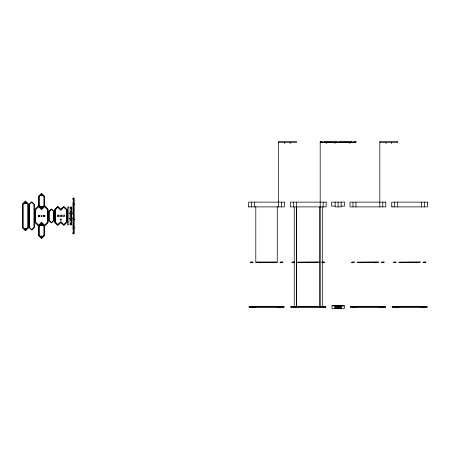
<?xml version="1.0" encoding="UTF-8"?>
<svg xmlns="http://www.w3.org/2000/svg" width="450" height="450" viewBox="0 0 450 450"><rect width="100%" height="100%" fill="white"/><g stroke="black" fill="none" stroke-linecap="round" stroke-linejoin="round"><path stroke-width="0.67" d="M296.438 306.771L296.438 307.249L296.438 207.124M296.691 306.771L296.691 307.249L296.691 207.124M319.838 306.771L319.838 307.249L319.838 207.124M320.091 306.771L320.091 307.249L320.091 207.124M38.599 205.802L35.021 209.379L35.021 222.497L38.599 226.074L38.599 235.614L41.58 238.59L44.561 235.614L44.561 226.074L48.139 222.497L48.139 209.379L44.561 205.802L44.561 196.262L41.58 193.281L38.599 196.262L38.599 205.802L41.58 208.783L44.561 205.802M38.599 226.074L41.58 223.093L44.561 226.074M278.454 142.509L284.473 142.509L284.473 143.229L284.833 143.229L284.833 142.509L289.957 142.509L289.957 143.229L290.317 143.229L290.317 142.509L296.342 142.509L296.342 141.317L278.454 141.317L278.454 206.899M320.186 142.509L326.211 142.509L326.211 143.229L326.565 143.229L326.565 142.509L334.676 142.509L334.676 143.229L335.031 143.229L335.031 142.509L349.577 142.509L349.577 143.229L349.937 143.229L349.937 142.509L355.956 142.509L355.956 141.317L353.993 141.317L353.993 142.155M379.806 142.509L385.824 142.509L385.824 143.229L386.184 143.229L386.184 142.509L391.309 142.509L391.309 143.229L391.669 143.229L391.669 142.509L397.693 142.509L397.693 141.317L379.806 141.317L379.806 206.899M72.939 198.411L73.772 198.411L73.772 233.466L72.939 233.466M73.772 200.019L72.939 200.019L72.939 198.051L74.132 198.051L74.132 204.075L74.846 204.075L74.846 204.429L74.132 204.429L74.132 218.976L74.846 218.976L74.846 219.336L74.132 219.336L74.132 227.441L74.846 227.441L74.846 227.801L74.132 227.801L74.132 233.826L72.939 233.826L72.939 231.857L73.772 231.857M73.772 202.044L72.939 202.044L72.939 214.926L73.772 214.926M335.149 206.066L331.571 206.066L331.571 202.129L344.689 202.129L344.689 206.066L341.111 206.066M70.312 207.354L71.151 207.354L71.151 224.522L70.312 224.522M71.151 208.963L70.312 208.963L70.312 206.994L71.505 206.994L71.505 213.019L72.219 213.019L72.219 213.373L71.505 213.373L71.505 218.503L72.219 218.503L72.219 218.857L71.505 218.857L71.505 224.882L70.312 224.882L70.312 222.913L71.151 222.913M71.151 210.988L70.312 210.988L70.312 220.888L71.151 220.888M73.772 216.951L72.939 216.951L72.939 229.826L73.772 229.826M255.797 262.108L277.262 262.108M251.151 262.586L252.101 262.586M258.896 262.586L259.852 262.586M266.051 262.586L267.007 262.586M273.206 262.586L274.162 262.586M280.957 262.586L281.914 262.586M292.882 262.586L293.833 262.586M300.634 262.586L301.584 262.586M307.789 262.586L308.739 262.586M314.938 262.586L315.894 262.586M322.689 262.586L323.646 262.586M352.502 262.586L353.452 262.586M360.248 262.586L361.204 262.586M367.402 262.586L368.359 262.586M374.558 262.586L375.514 262.586M382.309 262.586L383.265 262.586M394.234 262.586L395.184 262.586M401.985 262.586L402.936 262.586M409.14 262.586L410.091 262.586M416.289 262.586L417.246 262.586M424.041 262.586L424.997 262.586M426.977 306.771L426.977 307.249M426.724 306.771L392.501 306.771M425.233 262.226L425.233 262.704L423.804 262.704L423.804 262.226M424.772 306.771L424.772 307.249M424.519 202.129L424.519 206.899M424.266 306.771L424.266 307.249M423.647 306.771L423.647 307.249M422.061 306.771L422.061 307.249M421.954 306.771L421.954 307.249M421.537 202.129L421.537 206.899M421.442 306.771L421.442 307.249M421.189 306.771L421.189 307.249M417.482 262.226L417.482 262.704L416.053 262.704L416.053 262.226M410.332 262.226L410.332 262.704L408.898 262.704L408.898 262.226M403.178 262.226L403.178 262.704L401.743 262.704L401.743 262.226M398.042 306.771L398.042 307.249M397.789 306.771L397.789 307.249M397.693 202.129L397.693 206.899M397.271 306.771L397.271 307.249M397.17 306.771L397.17 307.249M395.584 306.771L395.584 307.249M395.426 262.226L395.426 262.704L393.992 262.704L393.992 262.226M394.965 306.771L394.965 307.249M394.712 202.129L394.712 206.899M394.459 306.771L394.459 307.249M392.254 306.771L392.254 307.249M392.085 206.421L392.085 206.899M385.245 306.771L385.245 307.249M384.992 306.771L350.769 306.771M383.501 262.226L383.501 262.704L382.072 262.704L382.072 262.226M383.04 306.771L383.04 307.249M382.787 202.129L382.787 206.899M382.534 306.771L382.534 307.249M381.915 306.771L381.915 307.249M380.329 306.771L380.329 307.249M380.222 306.771L380.222 307.249M379.71 306.771L379.71 307.249M379.457 306.771L379.457 307.249M375.75 262.226L375.75 262.704L374.321 262.704L374.321 262.226M368.595 262.226L368.595 262.704L367.166 262.704L367.166 262.226M361.44 262.226L361.44 262.704L360.011 262.704L360.011 262.226M356.31 306.771L356.31 307.249M356.057 306.771L356.057 307.249M355.956 202.129L355.956 206.899M355.601 141.317L355.601 142.155L320.546 142.155L320.546 141.317M355.539 306.771L355.539 307.249M355.438 306.771L355.438 307.249M353.852 306.771L353.852 307.249M353.694 262.226L353.694 262.704L352.26 262.704L352.26 262.226M353.228 306.771L353.228 307.249M352.974 202.129L352.974 206.899M352.721 306.771L352.721 307.249M351.962 142.155L351.962 141.317L339.086 141.317L339.086 142.155M350.516 306.771L350.516 307.249M344.002 305.938L344.002 305.46L332.257 305.46L332.257 305.938M341.612 308.323L341.612 308.683M341.364 305.938L341.364 308.683M341.179 305.46L341.173 305.938M341.111 202.129L341.111 206.899L335.149 206.899L335.149 202.129M341.049 305.46L341.049 305.938M340.858 305.938L340.858 308.683M340.588 306.771L340.588 307.249M340.335 306.771L335.925 306.771M340.088 308.323L340.088 308.683M338.895 308.323L338.895 308.683M338.383 306.771L338.383 307.249M338.13 202.129L338.13 206.899M338.13 305.46L338.13 308.683M337.877 306.771L337.877 307.249M337.371 308.323L337.371 308.683M337.061 142.155L337.061 141.317L324.18 141.317L324.18 142.155M336.178 308.323L336.178 308.683M335.672 306.771L335.672 307.249M335.402 305.938L335.402 308.683M335.216 305.46L335.211 305.938M335.087 305.46L335.087 305.938M334.896 305.938L334.896 308.683M334.648 308.323L334.648 308.683M325.626 306.771L325.626 307.249M325.373 306.771L291.15 306.771M323.882 262.226L323.882 262.704L322.453 262.704L322.453 262.226M323.421 306.771L323.421 307.249M323.168 202.129L323.168 206.899M322.914 306.771L322.914 307.249M322.296 207.124L322.296 307.249M322.155 142.155L322.155 141.317L320.186 141.317L320.186 206.899M320.709 306.771L320.709 307.249M320.603 306.771L320.603 307.249M316.131 262.226L316.131 262.704L314.702 262.704L314.702 262.226M308.976 262.226L308.976 262.704L307.547 262.704L307.547 262.226M301.826 262.226L301.826 262.704L300.392 262.704L300.392 262.226M296.342 202.129L296.342 206.899M295.92 306.771L295.92 307.249M295.819 306.771L295.819 307.249M294.233 207.124L294.233 307.249M294.075 262.226L294.075 262.704L292.641 262.704L292.641 262.226M293.614 306.771L293.614 307.249M293.361 202.129L293.361 206.899M293.108 306.771L293.108 307.249M290.897 306.771L290.897 307.249M283.894 306.771L283.894 307.249M283.641 306.771L249.418 306.771M282.15 262.226L282.15 262.704L280.721 262.704L280.721 262.226M281.689 306.771L281.689 307.249M281.436 202.129L281.436 206.899M281.183 306.771L281.183 307.249M280.564 306.771L280.564 307.249M278.977 306.771L278.977 307.249M278.871 306.771L278.871 307.249M277.262 206.696L277.262 262.226L255.797 262.226L255.797 206.696M274.399 262.226L274.399 262.704L272.97 262.704L272.97 262.226M267.244 262.226L267.244 262.704L265.815 262.704L265.815 262.226M260.089 262.226L260.089 262.704L258.66 262.704L258.66 262.226M254.604 202.129L254.604 206.899M254.188 306.771L254.188 307.249M254.087 306.771L254.087 307.249M252.501 306.771L252.501 307.249M252.343 262.226L252.343 262.704L250.909 262.704L250.909 262.226M251.876 306.771L251.876 307.249M251.623 202.129L251.623 206.899M251.37 306.771L251.37 307.249M249.165 306.771L249.165 307.249M249.002 206.421L249.002 206.899M254.706 306.771L254.706 307.249L254.706 306.771M254.959 306.771L254.959 307.249L254.959 306.771M278.106 306.771L278.106 307.249L278.106 306.771M278.353 306.771L278.353 307.249L278.353 306.771M29.188 204.272L29.177 227.509L31.742 230.074L34.307 227.509L34.307 204.368L31.742 201.803L29.188 204.272M38.689 215.854C39.054 216.996 39.578 215.049 38.689 215.854M43.892 215.854C44.252 216.996 44.775 215.049 43.892 215.854M48.864 211.399L48.864 220.477L51.508 222.936L53.966 220.477L53.966 211.399L51.413 208.924L48.864 211.399M24.441 203.299L24.851 203.535L24.441 203.299M25.273 203.299L25.689 203.535L25.273 203.299M26.111 203.299L26.522 203.535L26.111 203.299M24.441 228.336L24.851 228.578L24.441 228.336M25.273 228.336L25.689 228.578L25.273 228.336M26.111 228.336L26.522 228.578L26.111 228.336M40.539 195.547L40.95 195.784L40.539 195.547M41.372 195.547L41.782 195.784L41.372 195.547M42.204 195.547L42.621 195.784L42.204 195.547M40.539 206.28L40.95 206.516L40.539 206.28M41.372 206.28L41.782 206.516L41.372 206.28M42.204 206.28L42.621 206.516L42.204 206.28M40.539 225.36L40.95 225.596L40.539 225.36M41.372 225.36L41.782 225.596L41.372 225.36M42.204 225.36L42.621 225.596L42.204 225.36M40.539 236.087L40.95 236.329L40.539 236.087M41.372 236.087L41.782 236.329L41.372 236.087M42.204 236.087L42.621 236.329L42.204 236.087M25.481 201.032L22.5 204.013L22.5 227.863L25.481 230.844L28.463 227.863L28.463 204.013L25.481 201.032M25.481 201.538L22.86 204.159L22.86 227.711L25.481 230.338L28.102 227.711L28.102 204.159L25.481 201.538M25.481 201.791L23.034 204.238L23.034 227.638L25.481 230.085L27.922 227.638L27.922 204.238L25.481 201.791M31.742 202.157L29.537 204.368L29.537 227.509L31.742 229.714L33.947 227.509L33.947 204.368L31.742 202.157M41.58 193.787L38.953 196.414L38.953 205.656L41.58 208.277L44.201 205.656L44.201 196.414L41.58 193.787M41.58 194.04L39.133 196.487L39.133 205.583L41.58 208.024L44.021 205.583L44.021 196.487L41.58 194.04M38.599 206.308L35.376 209.526L35.376 222.345L38.599 225.568L41.58 222.587L44.561 225.568L47.779 222.345L47.779 209.526L44.561 206.308L41.58 209.289L38.599 206.308M38.599 206.646L35.617 209.627L35.617 222.249L38.599 225.231L41.58 222.249L44.561 225.231L47.542 222.249L47.542 209.627L44.561 206.646L41.58 209.627L38.599 206.646M51.413 209.284L49.208 211.489L49.208 220.388L51.413 222.593L53.623 220.388L53.623 211.489L51.413 209.284M57.6 206.646L54.692 209.554L54.692 222.322L57.763 225.321L60.834 222.502L63.911 225.321L66.977 222.322L66.977 209.554L63.906 206.556L60.834 209.374L58.106 206.646L57.6 206.646M57.791 206.837L54.962 209.666L54.962 222.21L57.853 225.062L60.834 222.12L63.838 225.062L66.707 222.21L66.707 209.666L63.793 206.814L60.834 209.751L57.791 206.837M41.58 223.599L38.953 226.221L38.953 235.463L41.58 238.089L44.201 235.463L44.201 226.221L41.58 223.599M57.853 207.276L55.322 209.812L55.322 222.064L57.853 224.595L60.834 221.614L63.816 224.595L66.347 222.064L66.347 209.812L63.816 207.276L60.834 210.257L57.853 207.276M41.58 223.852L39.133 226.294L39.133 235.389L41.58 237.836L44.021 235.389L44.021 226.294L41.58 223.852M284.417 202.129L248.642 202.129L248.642 206.899L284.417 206.899L284.417 202.129M326.149 202.129L290.379 202.129L290.379 206.899L326.149 206.899L326.149 202.129M385.768 202.129L349.993 202.129L349.993 206.899L385.768 206.899L385.768 202.129M427.5 202.129L391.731 202.129L391.731 206.899L427.5 206.899L427.5 202.129M68.884 206.994L67.691 206.994L67.691 224.882L68.884 224.882L68.884 218.857L69.598 218.857L69.598 218.503L68.884 218.503L68.884 213.373L69.598 213.373L69.598 213.019L68.884 213.019L68.884 206.994M58.877 215.173L57.352 215.173L57.352 216.703L58.877 216.703L58.877 215.173M61.599 215.173L60.069 215.173L60.069 216.703L61.599 216.703L61.599 215.173M64.316 215.173L62.792 215.173L62.792 216.703L64.316 216.703L64.316 215.173M39.718 215.314L38.289 215.314L38.289 216.743L39.718 216.743L39.718 215.314M44.871 215.314L43.436 215.314L43.436 216.743L44.871 216.743L44.871 215.314M253.058 262.108L250.194 262.226L253.058 262.108M282.864 262.108L280.001 262.226L282.864 262.108M294.789 262.108L291.926 262.226L294.789 262.108M318.994 262.108L297.534 262.226L318.994 262.108M324.596 262.108L321.739 262.226L324.596 262.108M354.409 262.108L351.546 262.226L354.409 262.108M378.613 262.108L357.148 262.226L378.613 262.108M384.216 262.108L381.353 262.226L384.216 262.108M396.141 262.108L393.277 262.226L396.141 262.108M420.345 262.108L398.886 262.226L420.345 262.108M425.947 262.108L423.09 262.226L425.947 262.108M344.272 305.938L331.993 305.938L331.993 308.683L344.272 308.683L344.272 305.938M284.001 306.771L249.064 306.771L249.064 307.249L284.001 307.249L284.001 306.771M325.733 306.771L290.796 306.771L290.796 307.249L325.733 307.249L325.733 306.771M340.695 306.771L335.571 306.771L335.571 307.249L340.695 307.249L340.695 306.771M385.352 306.771L350.415 306.771L350.415 307.249L385.352 307.249L385.352 306.771M427.084 306.771L392.147 306.771L392.147 307.249L427.084 307.249L427.084 306.771M41.282 216.456A0.596 0.596 0 0 0 42.176 215.938A0.596 0.596 0 0 0 41.282 215.421A0.596 0.596 0 0 0 41.282 216.456M60.413 220.022A0.596 0.596 0 0 0 61.408 219.757A0.596 0.596 0 0 0 60.682 219.026A0.596 0.596 0 0 0 60.413 220.022"/></g></svg>
